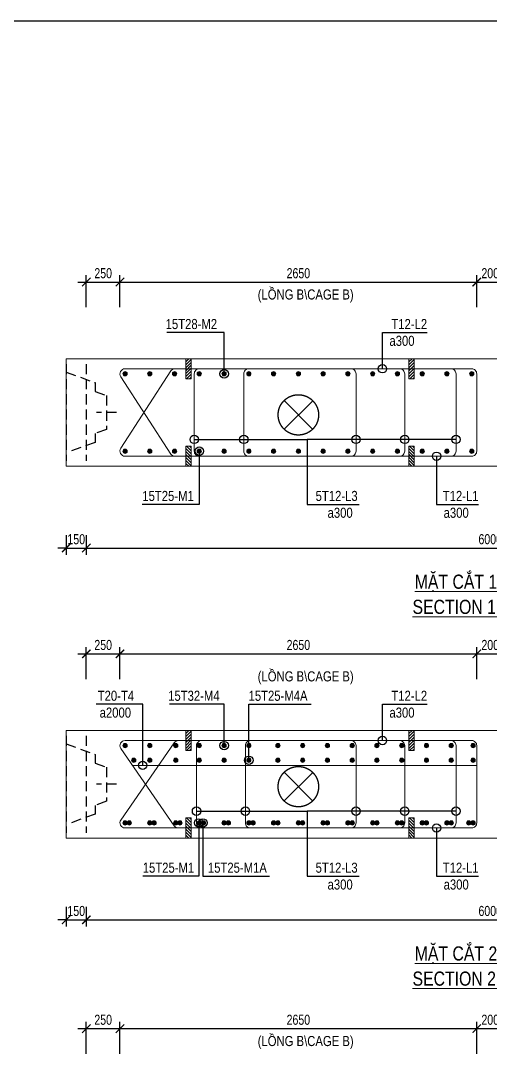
# Model space of a CAD drawing. Header units: millimetres. Extents: x 2746337 to 7547699, y -363432 to 15720.
# Drawn here: x 2805003 to 2818950, y -21828 to 9038 of the extents above; entities that cross this region are included whole.
import ezdxf
from ezdxf.enums import TextEntityAlignment as Align

# ---------------------------------------------------------------- set-up
doc = ezdxf.new("R2010")
doc.units = ezdxf.units.MM
doc.header["$LTSCALE"] = 1200
doc.header["$PDMODE"] = 3
doc.linetypes.add('CENTER', pattern=[2, 1.25, -0.25, 0.25, -0.25])
doc.linetypes.add('HIDDEN', pattern=[0.375, 0.25, -0.125])
for name, color, linetype, lineweight in [('5', 5, 'Continuous', 13), ('BOUND', 3, 'Continuous', 20), ('CWS', 8, 'HIDDEN', 9), ('ENOTE', 2, 'Continuous', 15), ('GRID', 74, 'CENTER', 15), ('K-THUOC', 1, 'Continuous', 18), ('LEADER', 8, 'Continuous', 9), ('MCT', 6, 'Continuous', 20), ('TEXTEN', 3, 'Continuous', 13), ('TEXTMA', 2, 'Continuous', 13), ('TEXTVN', 2, 'Continuous', 20), ('TIE', 4, 'Continuous', 13)]:
    doc.layers.add(name, color=color, linetype=linetype, lineweight=lineweight)
doc.layers.add('CDC.04.HIDDEN', color=8, linetype='HIDDEN')
doc.layers.add('MIE', color=5, linetype='HIDDEN')
doc.styles.add('DB_Arial', font='arial.ttf', dxfattribs={"width": 0.8})
doc.styles.add('SMTEXT', font='arial.ttf', dxfattribs={"width": 0.75})
doc.dimstyles.new('BSV25', dxfattribs={"dimtxt": 300, "dimasz": 250, "dimexe": 200, "dimexo": 0, "dimgap": 108, "dimtad": 1, "dimdec": 0, "dimlfac": 0.25, "dimdsep": 46, "dimtxsty": 'SMTEXT', "dimblk": 'ARCHTICK', "dimcen": 100, "dimdle": 250, "dimclrd": 256, "dimclre": 256, "dimclrt": 2, "dimadec": 0, "dimazin": 0, "dimtfac": 1, "dimtdec": 0, "dimtix": 1, "dimtmove": 2, "dimatfit": 3, "dimfxl": 800, "dimfxlon": 1, "dimtolj": 1, "dimtzin": 0, "dimarcsym": 0})

# ---------------------------------------------------------------- blocks, each defined once
blk = doc.blocks.new('_ArchTick')
at = {"color": 0, "linetype": 'ByBlock', "const_width": 0.15}
blk.add_lwpolyline([(-0.5, -0.5), (0.5, 0.5)], dxfattribs=at)
blk = doc.blocks.new('mct1')
at = {"lineweight": 9}
h = blk.add_hatch(color=256, dxfattribs=at)
h.dxf.hatch_style = 1
h.paths.add_polyline_path([(-16, 0, 1), (16, 0, 1)])
blk.add_circle((0, 0), 16, dxfattribs=at)
blk = doc.blocks.new('cws800')
at = {"layer": 'CDC.04.HIDDEN'}
for p, q in [((-600, 1440), (-600, -1440)), ((0, 1440), (0, -1440))]:
    blk.add_line(p, q, dxfattribs=at)
for points in [[(0, 1200), (-860, 888), (-860, 627), (-1200, 507), (-1200, -507), (-860, -627), (-860, -888), (0, -1200)], [(-1500, 0), (-900, 0)]]:
    blk.add_lwpolyline(points, dxfattribs=at)
blk = doc.blocks.new('*D218')
at = {"layer": 'Defpoints', "color": 0, "transparency": 16777216}
for p in [(2807950, -20919), (2806950, -21669), (2807950, -21669)]:
    blk.add_point(p, dxfattribs=at)
at = {"layer": 'K-THUOC', "lineweight": -2, "transparency": 16777216}
for p, q in [((2806700, -20919), (2808200, -20919)), ((2806950, -21669), (2806950, -20719)), ((2807950, -21669), (2807950, -20719))]:
    blk.add_line(p, q, dxfattribs=at)
at = {"layer": 'K-THUOC', "lineweight": -2, "transparency": 16777216, "xscale": 250, "yscale": 250, "zscale": 250, "rotation": 180}
blk.add_blockref('_ArchTick', (2806950, -20919), dxfattribs=at)
at = {"layer": 'K-THUOC', "lineweight": -2, "transparency": 16777216, "xscale": 250, "yscale": 250, "zscale": 250}
blk.add_blockref('_ArchTick', (2807950, -20919), dxfattribs=at)
at = {"layer": 'K-THUOC', "color": 2, "transparency": 16777216, "insert": (2807450, -20657), "char_height": 300, "attachment_point": 5, "style": 'SMTEXT'}
blk.add_mtext('\\A1;250', dxfattribs=at)
blk = doc.blocks.new('*D219')
at = {"layer": 'Defpoints', "color": 0, "transparency": 16777216}
for p in [(2818550, -20919), (2807950, -21669), (2818550, -21669)]:
    blk.add_point(p, dxfattribs=at)
at = {"layer": 'K-THUOC', "lineweight": -2, "transparency": 16777216}
for p, q in [((2807700, -20919), (2818800, -20919)), ((2807950, -21669), (2807950, -20719)), ((2818550, -21669), (2818550, -20719))]:
    blk.add_line(p, q, dxfattribs=at)
at = {"layer": 'K-THUOC', "lineweight": -2, "transparency": 16777216, "xscale": 250, "yscale": 250, "zscale": 250, "rotation": 180}
blk.add_blockref('_ArchTick', (2807950, -20919), dxfattribs=at)
at = {"layer": 'K-THUOC', "lineweight": -2, "transparency": 16777216, "xscale": 250, "yscale": 250, "zscale": 250}
blk.add_blockref('_ArchTick', (2818550, -20919), dxfattribs=at)
at = {"layer": 'K-THUOC', "color": 2, "transparency": 16777216, "insert": (2813250, -20657), "char_height": 300, "attachment_point": 5, "style": 'SMTEXT'}
blk.add_mtext('\\A1;2650', dxfattribs=at)
blk = doc.blocks.new('*D220')
at = {"layer": 'Defpoints', "color": 0, "transparency": 16777216}
for p in [(2819350, -20919), (2818550, -21669), (2819350, -21669)]:
    blk.add_point(p, dxfattribs=at)
at = {"layer": 'K-THUOC', "lineweight": -2, "transparency": 16777216}
for p, q in [((2818300, -20919), (2819600, -20919)), ((2818550, -21669), (2818550, -20719)), ((2819350, -21669), (2819350, -20719))]:
    blk.add_line(p, q, dxfattribs=at)
at = {"layer": 'K-THUOC', "lineweight": -2, "transparency": 16777216, "xscale": 250, "yscale": 250, "zscale": 250, "rotation": 180}
blk.add_blockref('_ArchTick', (2818550, -20919), dxfattribs=at)
at = {"layer": 'K-THUOC', "lineweight": -2, "transparency": 16777216, "xscale": 250, "yscale": 250, "zscale": 250}
blk.add_blockref('_ArchTick', (2819350, -20919), dxfattribs=at)
at = {"layer": 'K-THUOC', "color": 2, "transparency": 16777216, "insert": (2818950, -20657), "char_height": 300, "attachment_point": 5, "style": 'SMTEXT'}
blk.add_mtext('\\A1;200', dxfattribs=at)
blk = doc.blocks.new('*D223')
at = {"layer": 'Defpoints', "color": 0, "transparency": 16777216}
for p in [(2806350, -17300), (2806950, -17300), (2806950, -17684)]:
    blk.add_point(p, dxfattribs=at)
at = {"layer": 'K-THUOC', "lineweight": -2, "transparency": 16777216}
for p, q in [((2806350, -17300), (2806350, -17884)), ((2806950, -17300), (2806950, -17884)), ((2806350, -17684), (2806100, -17684)), ((2806350, -17684), (2806950, -17684)), ((2806950, -17684), (2807200, -17684))]:
    blk.add_line(p, q, dxfattribs=at)
at = {"layer": 'K-THUOC', "lineweight": -2, "transparency": 16777216, "xscale": 250, "yscale": 250, "zscale": 250}
blk.add_blockref('_ArchTick', (2806350, -17684), dxfattribs=at)
at = {"layer": 'K-THUOC', "lineweight": -2, "transparency": 16777216, "xscale": 250, "yscale": 250, "zscale": 250, "rotation": 180}
blk.add_blockref('_ArchTick', (2806950, -17684), dxfattribs=at)
at = {"layer": 'K-THUOC', "color": 2, "transparency": 16777216, "insert": (2806650, -17423), "char_height": 300, "attachment_point": 5, "style": 'SMTEXT'}
blk.add_mtext('\\A1;150', dxfattribs=at)
blk = doc.blocks.new('*D224')
at = {"layer": 'Defpoints', "color": 0, "transparency": 16777216}
for p in [(2807950, -9778), (2806950, -10528), (2807950, -10528)]:
    blk.add_point(p, dxfattribs=at)
at = {"layer": 'K-THUOC', "lineweight": -2, "transparency": 16777216}
for p, q in [((2806700, -9778), (2808200, -9778)), ((2806950, -10528), (2806950, -9578)), ((2807950, -10528), (2807950, -9578))]:
    blk.add_line(p, q, dxfattribs=at)
at = {"layer": 'K-THUOC', "lineweight": -2, "transparency": 16777216, "xscale": 250, "yscale": 250, "zscale": 250, "rotation": 180}
blk.add_blockref('_ArchTick', (2806950, -9778), dxfattribs=at)
at = {"layer": 'K-THUOC', "lineweight": -2, "transparency": 16777216, "xscale": 250, "yscale": 250, "zscale": 250}
blk.add_blockref('_ArchTick', (2807950, -9778), dxfattribs=at)
at = {"layer": 'K-THUOC', "color": 2, "transparency": 16777216, "insert": (2807450, -9517), "char_height": 300, "attachment_point": 5, "style": 'SMTEXT'}
blk.add_mtext('\\A1;250', dxfattribs=at)
blk = doc.blocks.new('*D225')
at = {"layer": 'Defpoints', "color": 0, "transparency": 16777216}
for p in [(2818550, -9778), (2807950, -10528), (2818550, -10528)]:
    blk.add_point(p, dxfattribs=at)
at = {"layer": 'K-THUOC', "lineweight": -2, "transparency": 16777216}
for p, q in [((2807700, -9778), (2818800, -9778)), ((2807950, -10528), (2807950, -9578)), ((2818550, -10528), (2818550, -9578))]:
    blk.add_line(p, q, dxfattribs=at)
at = {"layer": 'K-THUOC', "lineweight": -2, "transparency": 16777216, "xscale": 250, "yscale": 250, "zscale": 250, "rotation": 180}
blk.add_blockref('_ArchTick', (2807950, -9778), dxfattribs=at)
at = {"layer": 'K-THUOC', "lineweight": -2, "transparency": 16777216, "xscale": 250, "yscale": 250, "zscale": 250}
blk.add_blockref('_ArchTick', (2818550, -9778), dxfattribs=at)
at = {"layer": 'K-THUOC', "color": 2, "transparency": 16777216, "insert": (2813250, -9517), "char_height": 300, "attachment_point": 5, "style": 'SMTEXT'}
blk.add_mtext('\\A1;2650', dxfattribs=at)
blk = doc.blocks.new('*D226')
at = {"layer": 'Defpoints', "color": 0, "transparency": 16777216}
for p in [(2819350, -9778), (2818550, -10528), (2819350, -10528)]:
    blk.add_point(p, dxfattribs=at)
at = {"layer": 'K-THUOC', "lineweight": -2, "transparency": 16777216}
for p, q in [((2818300, -9778), (2819600, -9778)), ((2818550, -10528), (2818550, -9578)), ((2819350, -10528), (2819350, -9578))]:
    blk.add_line(p, q, dxfattribs=at)
at = {"layer": 'K-THUOC', "lineweight": -2, "transparency": 16777216, "xscale": 250, "yscale": 250, "zscale": 250, "rotation": 180}
blk.add_blockref('_ArchTick', (2818550, -9778), dxfattribs=at)
at = {"layer": 'K-THUOC', "lineweight": -2, "transparency": 16777216, "xscale": 250, "yscale": 250, "zscale": 250}
blk.add_blockref('_ArchTick', (2819350, -9778), dxfattribs=at)
at = {"layer": 'K-THUOC', "color": 2, "transparency": 16777216, "insert": (2818950, -9517), "char_height": 300, "attachment_point": 5, "style": 'SMTEXT'}
blk.add_mtext('\\A1;200', dxfattribs=at)
blk = doc.blocks.new('*D231')
at = {"layer": 'Defpoints', "color": 0, "transparency": 16777216}
for p in [(2806950, -17300), (2830950, -17300), (2830950, -17684)]:
    blk.add_point(p, dxfattribs=at)
at = {"layer": 'K-THUOC', "lineweight": -2, "transparency": 16777216}
for p, q in [((2806950, -17300), (2806950, -17884)), ((2830950, -17300), (2830950, -17884)), ((2806700, -17684), (2831200, -17684))]:
    blk.add_line(p, q, dxfattribs=at)
at = {"layer": 'K-THUOC', "lineweight": -2, "transparency": 16777216, "xscale": 250, "yscale": 250, "zscale": 250, "rotation": 180}
blk.add_blockref('_ArchTick', (2806950, -17684), dxfattribs=at)
at = {"layer": 'K-THUOC', "lineweight": -2, "transparency": 16777216, "xscale": 250, "yscale": 250, "zscale": 250}
blk.add_blockref('_ArchTick', (2830950, -17684), dxfattribs=at)
at = {"layer": 'K-THUOC', "color": 2, "transparency": 16777216, "insert": (2818950, -17423), "char_height": 300, "attachment_point": 5, "style": 'SMTEXT'}
blk.add_mtext('\\A1;6000', dxfattribs=at)
blk = doc.blocks.new('sp')
at = {"layer": '5', "lineweight": 20}
h = blk.add_hatch(dxfattribs=at)
h.set_pattern_fill('ANSI31', color=256, scale=500)
h.set_pattern_definition([(45, (0, 0), (-44.194, 44.194), [])])
h.paths.add_polyline_path([(80, 300), (-80, 300), (-80, -300), (80, -300)])
blk.add_lwpolyline([(-80, -300), (80, -300), (80, 300), (-80, 300)], close=True, dxfattribs=at)
blk = doc.blocks.new('*D236')
at = {"layer": 'Defpoints', "color": 0, "transparency": 16777216}
for p in [(2806350, -6250), (2806950, -6250), (2806950, -6634)]:
    blk.add_point(p, dxfattribs=at)
at = {"layer": 'K-THUOC', "lineweight": -2, "transparency": 16777216}
for p, q in [((2806350, -6250), (2806350, -6834)), ((2806950, -6250), (2806950, -6834)), ((2806350, -6634), (2806100, -6634)), ((2806350, -6634), (2806950, -6634)), ((2806950, -6634), (2807200, -6634))]:
    blk.add_line(p, q, dxfattribs=at)
at = {"layer": 'K-THUOC', "lineweight": -2, "transparency": 16777216, "xscale": 250, "yscale": 250, "zscale": 250}
blk.add_blockref('_ArchTick', (2806350, -6634), dxfattribs=at)
at = {"layer": 'K-THUOC', "lineweight": -2, "transparency": 16777216, "xscale": 250, "yscale": 250, "zscale": 250, "rotation": 180}
blk.add_blockref('_ArchTick', (2806950, -6634), dxfattribs=at)
at = {"layer": 'K-THUOC', "color": 2, "transparency": 16777216, "insert": (2806650, -6373), "char_height": 300, "attachment_point": 5, "style": 'SMTEXT'}
blk.add_mtext('\\A1;150', dxfattribs=at)
blk = doc.blocks.new('*D237')
at = {"layer": 'Defpoints', "color": 0, "transparency": 16777216}
for p in [(2807950, 1272), (2806950, 522), (2807950, 522)]:
    blk.add_point(p, dxfattribs=at)
at = {"layer": 'K-THUOC', "lineweight": -2, "transparency": 16777216}
for p, q in [((2806700, 1272), (2808200, 1272)), ((2806950, 522), (2806950, 1472)), ((2807950, 522), (2807950, 1472))]:
    blk.add_line(p, q, dxfattribs=at)
at = {"layer": 'K-THUOC', "lineweight": -2, "transparency": 16777216, "xscale": 250, "yscale": 250, "zscale": 250, "rotation": 180}
blk.add_blockref('_ArchTick', (2806950, 1272), dxfattribs=at)
at = {"layer": 'K-THUOC', "lineweight": -2, "transparency": 16777216, "xscale": 250, "yscale": 250, "zscale": 250}
blk.add_blockref('_ArchTick', (2807950, 1272), dxfattribs=at)
at = {"layer": 'K-THUOC', "color": 2, "transparency": 16777216, "insert": (2807450, 1533), "char_height": 300, "attachment_point": 5, "style": 'SMTEXT'}
blk.add_mtext('\\A1;250', dxfattribs=at)
blk = doc.blocks.new('*D238')
at = {"layer": 'Defpoints', "color": 0, "transparency": 16777216}
for p in [(2818550, 1272), (2807950, 522), (2818550, 522)]:
    blk.add_point(p, dxfattribs=at)
at = {"layer": 'K-THUOC', "lineweight": -2, "transparency": 16777216}
for p, q in [((2807700, 1272), (2818800, 1272)), ((2807950, 522), (2807950, 1472)), ((2818550, 522), (2818550, 1472))]:
    blk.add_line(p, q, dxfattribs=at)
at = {"layer": 'K-THUOC', "lineweight": -2, "transparency": 16777216, "xscale": 250, "yscale": 250, "zscale": 250, "rotation": 180}
blk.add_blockref('_ArchTick', (2807950, 1272), dxfattribs=at)
at = {"layer": 'K-THUOC', "lineweight": -2, "transparency": 16777216, "xscale": 250, "yscale": 250, "zscale": 250}
blk.add_blockref('_ArchTick', (2818550, 1272), dxfattribs=at)
at = {"layer": 'K-THUOC', "color": 2, "transparency": 16777216, "insert": (2813250, 1533), "char_height": 300, "attachment_point": 5, "style": 'SMTEXT'}
blk.add_mtext('\\A1;2650', dxfattribs=at)
blk = doc.blocks.new('*D239')
at = {"layer": 'Defpoints', "color": 0, "transparency": 16777216}
for p in [(2819350, 1272), (2818550, 522), (2819350, 522)]:
    blk.add_point(p, dxfattribs=at)
at = {"layer": 'K-THUOC', "lineweight": -2, "transparency": 16777216}
for p, q in [((2818300, 1272), (2819600, 1272)), ((2818550, 522), (2818550, 1472)), ((2819350, 522), (2819350, 1472))]:
    blk.add_line(p, q, dxfattribs=at)
at = {"layer": 'K-THUOC', "lineweight": -2, "transparency": 16777216, "xscale": 250, "yscale": 250, "zscale": 250, "rotation": 180}
blk.add_blockref('_ArchTick', (2818550, 1272), dxfattribs=at)
at = {"layer": 'K-THUOC', "lineweight": -2, "transparency": 16777216, "xscale": 250, "yscale": 250, "zscale": 250}
blk.add_blockref('_ArchTick', (2819350, 1272), dxfattribs=at)
at = {"layer": 'K-THUOC', "color": 2, "transparency": 16777216, "insert": (2818950, 1533), "char_height": 300, "attachment_point": 5, "style": 'SMTEXT'}
blk.add_mtext('\\A1;200', dxfattribs=at)
blk = doc.blocks.new('*D242')
at = {"layer": 'Defpoints', "color": 0, "transparency": 16777216}
for p in [(2806950, -6250), (2830950, -6250), (2830950, -6634)]:
    blk.add_point(p, dxfattribs=at)
at = {"layer": 'K-THUOC', "lineweight": -2, "transparency": 16777216}
for p, q in [((2806950, -6250), (2806950, -6834)), ((2830950, -6250), (2830950, -6834)), ((2806700, -6634), (2831200, -6634))]:
    blk.add_line(p, q, dxfattribs=at)
at = {"layer": 'K-THUOC', "lineweight": -2, "transparency": 16777216, "xscale": 250, "yscale": 250, "zscale": 250, "rotation": 180}
blk.add_blockref('_ArchTick', (2806950, -6634), dxfattribs=at)
at = {"layer": 'K-THUOC', "lineweight": -2, "transparency": 16777216, "xscale": 250, "yscale": 250, "zscale": 250}
blk.add_blockref('_ArchTick', (2830950, -6634), dxfattribs=at)
at = {"layer": 'K-THUOC', "color": 2, "transparency": 16777216, "insert": (2818950, -6373), "char_height": 300, "attachment_point": 5, "style": 'SMTEXT'}
blk.add_mtext('\\A1;6000', dxfattribs=at)
blk = doc.blocks.new('tremie')
at = {"layer": 'MIE', "color": 74, "ltscale": 1000}
for p, q in [((424, -424), (-424, 424)), ((424, 424), (-424, -424))]:
    blk.add_line(p, q, dxfattribs=at)
at = {"layer": 'MIE', "ltscale": 500}
blk.add_circle((0, 0), 600, dxfattribs=at)

msp = doc.modelspace()

# ---------------------------------------------------------------- linework, layer by layer
msp.add_lwpolyline([(2746337, 9038.3), (2839854.3, 9038.3), (2839854.3, -68114), (2746337, -68114)], close=True)
at = {"layer": 'BOUND'}
for points in [[(2806349.7, -4205.3), (2830349.7, -4205.3), (2830349.7, -1005.3), (2806349.7, -1005.3)], [(2806349.7, -15255.3), (2830349.7, -15255.3), (2830349.7, -12055.3), (2806349.7, -12055.3)]]:
    msp.add_lwpolyline(points, close=True, dxfattribs=at)
at = {"layer": 'TIE'}
msp.add_line((2808322.7, -13093.3), (2818549.7, -13093.3), dxfattribs=at)
for points in [[(2809584.3, -1305.3, 0.2467092), (2809460.8, -1370.2), (2807976.2, -3670.2, 0.6042234), (2808099.7, -3905.3), (2818399.7, -3905.3, 0.4142136), (2818549.7, -3755.3), (2818549.7, -1455.3, 0.4142136), (2818399.7, -1305.3), (2808099.7, -1305.3, 0.6042234), (2807976.2, -1540.4), (2809460.8, -3840.4, 0.2467092), (2809584.3, -3905.3)], [(2810756.9, -3905.3), (2810306.9, -3905.3, -0.4142136), (2810156.9, -3755.3), (2810156.9, -1455.3, -0.4142136), (2810306.9, -1305.3), (2810756.9, -1305.3)], [(2812228.3, -3905.3), (2811778.3, -3905.3, -0.4142136), (2811628.3, -3755.3), (2811628.3, -1455.3, -0.4142136), (2811778.3, -1305.3), (2812228.3, -1305.3)], [(2814812.1, -3905.3, 0.4142136), (2814962.1, -3755.3), (2814962.1, -1455.3, 0.4142136), (2814812.1, -1305.3)], [(2816258.9, -3905.3, 0.4142136), (2816408.9, -3755.3), (2816408.9, -1455.3, 0.4142136), (2816258.9, -1305.3)], [(2817783.3, -3905.3, 0.4142136), (2817933.3, -3755.3), (2817933.3, -1455.3, 0.4142136), (2817783.3, -1305.3)], [(2809684.3, -12355.3, 0.2467092), (2809560.8, -12420.2), (2807976.2, -14720.2, 0.6042234), (2808099.7, -14955.3), (2818399.7, -14955.3, 0.4142136), (2818549.7, -14805.3), (2818549.7, -12505.3, 0.4142136), (2818399.7, -12355.3), (2808099.7, -12355.3, 0.6042234), (2807976.2, -12590.4), (2809560.8, -14890.4, 0.2467092), (2809684.3, -14955.3)], [(2810824.5, -14955.3), (2810374.5, -14955.3, -0.4142136), (2810224.5, -14805.3), (2810224.5, -12505.3, -0.4142136), (2810374.5, -12355.3), (2810824.5, -12355.3)], [(2812276.1, -14955.3), (2811826.1, -14955.3, -0.4142136), (2811676.1, -14805.3), (2811676.1, -12505.3, -0.4142136), (2811826.1, -12355.3), (2812276.1, -12355.3)], [(2814812.1, -14955.3, 0.4142136), (2814962.1, -14805.3), (2814962.1, -12505.3, 0.4142136), (2814812.1, -12355.3)], [(2816258.9, -14955.3, 0.4142136), (2816408.9, -14805.3), (2816408.9, -12505.3, 0.4142136), (2816258.9, -12355.3)], [(2817783.3, -14955.3, 0.4142136), (2817933.3, -14805.3), (2817933.3, -12505.3, 0.4142136), (2817783.3, -12355.3)]]:
    msp.add_lwpolyline(points, format="xyb", dxfattribs=at)

# ---------------------------------------------------------------- block references
at = {"layer": 'CWS', "xscale": -1}
for p in [(2806349.7, -2605.3), (2806349.7, -13655.3)]:
    msp.add_blockref('cws800', p, dxfattribs=at)
at = {"layer": 'ENOTE'}
for p in [(2809986.1, -1305.3), (2816611.2, -1305.3), (2809986.1, -12355.3), (2816611.2, -12355.3)]:
    msp.add_blockref('sp', p, dxfattribs=at)
at = {"layer": 'ENOTE', "xscale": -1, "rotation": 180}
for p in [(2809986.1, -3905.3), (2816611.2, -3905.3), (2809986.1, -14955.3), (2816611.2, -14955.3)]:
    msp.add_blockref('sp', p, dxfattribs=at)
at = {"layer": 'GRID', "rotation": 269.6724061558663}
for p in [(2813249.7, -2676.2), (2813249.7, -13726.2)]:
    msp.add_blockref('tremie', p, dxfattribs=at)
at = {"layer": 'MCT', "xscale": -4, "yscale": 4, "zscale": 4, "rotation": 180}
for p in [(2808099.7, -1455.3), (2808835.4, -1455.3), (2809571.1, -1455.3), (2810306.9, -1455.3), (2811042.6, -1455.3), (2811778.3, -1455.3), (2812514, -1455.3), (2813249.7, -1455.3), (2813985.4, -1455.3), (2814721.1, -1455.3), (2815456.9, -1455.3), (2816192.6, -1455.3), (2816928.3, -1455.3), (2817664, -1455.3), (2818399.7, -1455.3), (2808099.7, -3755.3), (2808835.4, -3755.3), (2809571.1, -3755.3), (2810306.9, -3755.3), (2811042.6, -3755.3), (2811778.3, -3755.3), (2812514, -3755.3), (2813249.7, -3755.3), (2813985.4, -3755.3), (2814721.1, -3755.3), (2815456.9, -3755.3), (2816192.6, -3755.3), (2816928.3, -3755.3), (2817664, -3755.3), (2818399.7, -3755.3), (2808099.7, -12505.3), (2808835.4, -12505.3), (2809604.8, -12505.3), (2810306.9, -12505.3), (2811042.6, -12505.3), (2811778.3, -12505.3), (2812642, -12505.3), (2813377.7, -12505.3), (2814113.4, -12505.3), (2814849.1, -12505.3), (2815584.9, -12505.3), (2816320.6, -12505.3), (2817056.3, -12505.3), (2817792, -12505.3), (2818440.9, -12505.3), (2808357.3, -12943.3), (2808835.4, -12943.3), (2809604.8, -12943.3), (2810306.9, -12943.3), (2811042.6, -12943.3), (2811778.3, -12943.3), (2812642, -12943.3), (2813377.7, -12943.3), (2814113.4, -12943.3), (2814849.1, -12943.3), (2815584.9, -12943.3), (2816320.6, -12943.3), (2817056.3, -12943.3), (2817792, -12943.3), (2818440.9, -12943.3), (2808099.7, -14805.3), (2808227.7, -14805.3), (2808835.4, -14805.3), (2808963.4, -14805.3), (2809604.8, -14805.3), (2809732.8, -14805.3), (2810306.9, -14805.3), (2810434.9, -14805.3), (2811042.6, -14805.3), (2811170.6, -14805.3), (2811778.3, -14805.3), (2811906.3, -14805.3), (2812514, -14805.3), (2812642, -14805.3), (2813249.7, -14805.3), (2813377.7, -14805.3), (2813985.4, -14805.3), (2814113.4, -14805.3), (2814721.1, -14805.3), (2814849.1, -14805.3), (2815456.9, -14805.3), (2815584.9, -14805.3), (2816192.6, -14805.3), (2816320.6, -14805.3), (2816928.3, -14805.3), (2817056.3, -14805.3), (2817664, -14805.3), (2817792, -14805.3), (2818312.9, -14805.3), (2818440.9, -14805.3)]:
    msp.add_blockref('mct1', p, dxfattribs=at)

# ---------------------------------------------------------------- texts
at = {"layer": 'TEXTEN', "style": 'DB_Arial', "width": 0.8}
for s, p in [('T12-L2', (2817075.6, -125.3)), ('5T12-L3', (2815010.9, -5235.3)), ('T12-L1', (2818602.5, -5235.3)), ('a300', (2814863.6, -5735.3)), ('T20-T4', (2808368.8, -11175.3)), ('T12-L2', (2817075.6, -11175.3)), ('5T12-L3', (2815010.9, -16285.3)), ('T12-L1', (2818602.5, -16285.3)), ('a300', (2814863.6, -16785.3))]:
    msp.add_text(s, height=300, dxfattribs=at).set_placement(p, align=Align.RIGHT)
for s, p in [('a300', (2815955.6, -625.3)), ('a300', (2817565.7, -5735.3)), ('a2000', (2807346.3, -11675.3)), ('a300', (2815955.6, -11675.3)), ('a300', (2817565.7, -16785.3))]:
    msp.add_text(s, height=300, dxfattribs=at).set_placement(p)
at = {"layer": 'TEXTMA', "style": 'DB_Arial', "width": 0.8}
for s, p in [('15T28-M2', (2809307, -125.3)), ('15T25-M1', (2808613.4, -5235.3)), ('15T32-M4', (2809381.7, -11175.3)), ('15T25-M4A', (2811770.5, -11175.3)), ('15T25-M1', (2808626.6, -16285.3)), ('15T25-M1A', (2810562.2, -16285.3))]:
    msp.add_text(s, height=300, dxfattribs=at).set_placement(p)
at = {"layer": 'TEXTVN', "style": 'DB_Arial', "width": 0.8}
for p in [(2812041.6, 753.2), (2812041.6, -10598.1), (2812041.6, -21437.4)]:
    msp.add_text('(LỒNG B\\CAGE B)', height=300, rotation=360, dxfattribs=at).set_placement(p)
for s, p in [('%%UMẶT CẮT 1 (TL 1:25)', (2818949.7, -7634)), ('%%USECTION 1 (SC 1:25)', (2818949.7, -8434)), ('%%UMẶT CẮT 2 (TL 1:25)', (2818949.7, -18684)), ('%%USECTION 2 (SC 1:25)', (2818949.7, -19484))]:
    msp.add_text(s, height=420, rotation=360, dxfattribs=at).set_placement(p, align=Align.MIDDLE)

# ---------------------------------------------------------------- dimensions: what is measured, and where the dimension line sits
at = {"layer": 'K-THUOC'}
for base, p1, p2, picture, middle in [((2807949.7, 1271.9), (2806949.7, 521.9), (2807949.7, 521.9), '*D237', (2807449.7, 1533.1)), ((2818549.7, 1271.9), (2807949.7, 521.9), (2818549.7, 521.9), '*D238', (2813249.7, 1533.1)), ((2819349.7, 1271.9), (2818549.7, 521.9), (2819349.7, 521.9), '*D239', (2818949.7, 1533.1)), ((2806949.7, -6634), (2806349.7, -6250.2), (2806949.7, -6250.2), '*D236', (2806649.7, -6372.8)), ((2830949.7, -6634), (2806949.7, -6250.2), (2830949.7, -6250.2), '*D242', (2818949.7, -6372.8)), ((2807949.7, -9778), (2806949.7, -10528), (2807949.7, -10528), '*D224', (2807449.7, -9516.9)), ((2818549.7, -9778), (2807949.7, -10528), (2818549.7, -10528), '*D225', (2813249.7, -9516.9)), ((2819349.7, -9778), (2818549.7, -10528), (2819349.7, -10528), '*D226', (2818949.7, -9516.9)), ((2806949.7, -17684), (2806349.7, -17300.2), (2806949.7, -17300.2), '*D223', (2806649.7, -17422.8)), ((2830949.7, -17684), (2806949.7, -17300.2), (2830949.7, -17300.2), '*D231', (2818949.7, -17422.8)), ((2807949.7, -20918.6), (2806949.7, -21668.6), (2807949.7, -21668.6), '*D218', (2807449.7, -20657.4)), ((2818549.7, -20918.6), (2807949.7, -21668.6), (2818549.7, -21668.6), '*D219', (2813249.7, -20657.4)), ((2819349.7, -20918.6), (2818549.7, -21668.6), (2819349.7, -21668.6), '*D220', (2818949.7, -20657.4))]:
    dim = msp.add_linear_dim(base=base, p1=p1, p2=p2, dimstyle='BSV25', dxfattribs=at)
    dim.commit()
    dim.dimension.update_dxf_attribs({"geometry": picture, "text_midpoint": middle})

# ---------------------------------------------------------------- leaders
at = {"layer": 'LEADER'}
for points in [[(2811044.8, -1455.3), (2811044.8, -225.3), (2809343.1, -225.3)], [(2815745.6, -1305.3), (2815745.6, -225.3), (2817075.6, -225.3)], [(2810156.9, -3405.3), (2813510.6, -3405.3), (2813510.6, -5335.3), (2815058.7, -5335.3)], [(2811628.3, -3405.3), (2813510.6, -3405.3), (2813510.6, -5335.3), (2815058.7, -5335.3)], [(2816408.9, -3405.3), (2813510.6, -3405.3), (2813510.6, -5335.3), (2815058.7, -5335.3)], [(2817933.3, -3405.3), (2813510.6, -3405.3), (2813510.6, -5335.3), (2815058.7, -5335.3)], [(2814962.1, -3405.3), (2813510.6, -3405.3), (2813510.6, -5335.3)], [(2810306.9, -3755.3), (2810306.9, -5335.3), (2808613.4, -5335.3)], [(2817355.7, -3905.3), (2817355.7, -5335.3), (2818601.3, -5335.3)], [(2808624.2, -13093.3), (2808624.2, -11275.3), (2807245.5, -11275.3)], [(2811044.8, -12505.3), (2811044.8, -11275.3), (2809417.8, -11275.3)], [(2811778.3, -12943.3), (2811782.2, -11275.3), (2813630.6, -11275.3)], [(2815745.6, -12355.3), (2815745.6, -11275.3), (2817075.6, -11275.3)], [(2810224.5, -14455.3), (2813510.6, -14455.3), (2813510.6, -16385.3), (2815058.7, -16385.3)], [(2811676.1, -14455.3), (2813510.6, -14455.3), (2813510.6, -16385.3), (2815058.7, -16385.3)], [(2816408.9, -14455.3), (2813510.6, -14455.3), (2813510.6, -16385.3), (2815058.7, -16385.3)], [(2817933.3, -14455.3), (2813510.6, -14455.3), (2813510.6, -16385.3), (2815058.7, -16385.3)], [(2814962.1, -14455.3), (2813510.6, -14455.3), (2813510.6, -16385.3)], [(2810288.3, -14805.3), (2810288.3, -16385.3), (2808628.2, -16385.3)], [(2810416.3, -14805.3), (2810416.3, -16385.3), (2812396.7, -16385.3)], [(2817355.7, -14955.3), (2817355.7, -16385.3), (2818601.3, -16385.3)]]:
    msp.add_leader(points, dimstyle='BSV25', override={"dimldrblk": 'Origin'}, dxfattribs=at)

doc.saveas('drawing.dxf')
